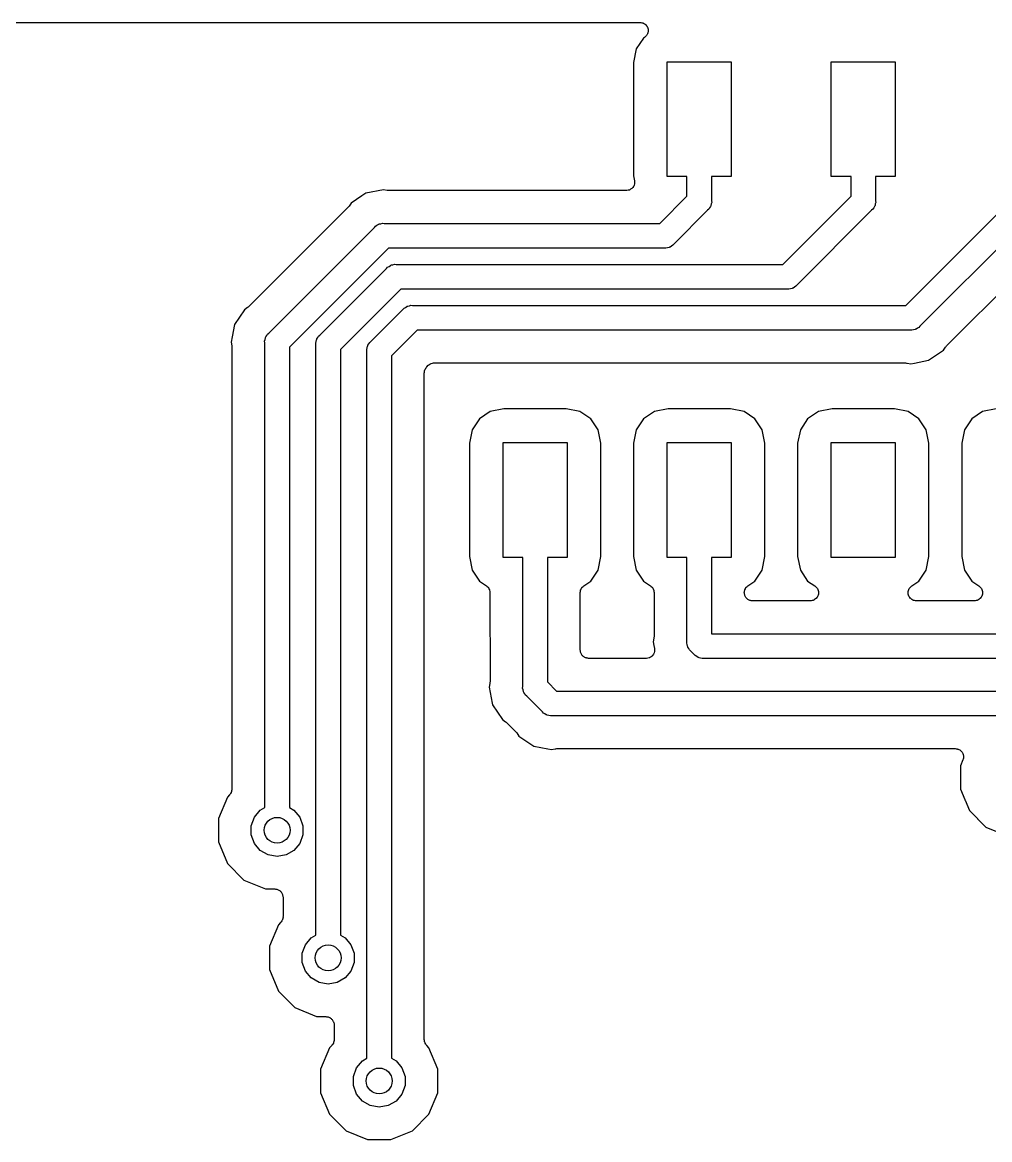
# Model space of a CAD drawing. Extents: x 40 to 164, y -163 to -60.
# Drawn here: x 96.2 to 111.18, y -105.56 to -88.27 of the extents above; entities that cross this region are included whole.
import ezdxf

# ---------------------------------------------------------------- set-up
doc = ezdxf.new("R2010")
doc.units = 0
doc.header["$MEASUREMENT"] = 0
doc.layers.add('BLACK', color=7, linetype='CONTINUOUS')

msp = doc.modelspace()

# ---------------------------------------------------------------- linework, layer by layer
at = {"layer": 'BLACK', "linetype": 'CONTINUOUS'}
for p, q in [((64.416, -88.265), (105.764, -88.265)), ((105.764, -88.265), (105.771, -88.2662)), ((105.771, -88.2662), (105.778, -88.2658)), ((105.778, -88.2658), (105.792, -88.27)), ((105.792, -88.27), (105.807, -88.2727)), ((105.807, -88.2727), (105.813, -88.2761)), ((105.813, -88.2761), (105.82, -88.2781)), ((105.82, -88.2781), (105.832, -88.2871)), ((105.832, -88.2871), (105.846, -88.2947)), ((105.846, -88.2947), (105.85, -88.3001)), ((105.85, -88.3001), (105.856, -88.3042)), ((105.856, -88.3042), (105.864, -88.3168)), ((105.864, -88.3168), (105.874, -88.3285)), ((105.874, -88.3285), (105.876, -88.3351)), ((105.876, -88.3351), (105.88, -88.3408)), ((105.88, -88.3408), (105.884, -88.3556)), ((105.884, -88.3556), (105.889, -88.3699)), ((105.818, -88.5084), (105.706, -88.6764)), ((105.835, -88.4976), (105.818, -88.5084)), ((105.84, -88.4928), (105.835, -88.4976)), ((105.846, -88.4893), (105.84, -88.4928)), ((105.855, -88.4776), (105.846, -88.4893)), ((105.866, -88.4671), (105.855, -88.4776)), ((105.869, -88.4608), (105.866, -88.4671)), ((105.874, -88.4555), (105.869, -88.4608)), ((105.879, -88.4412), (105.874, -88.4555)), ((105.886, -88.4275), (105.879, -88.4412)), ((105.887, -88.4206), (105.886, -88.4275)), ((105.889, -88.4141), (105.887, -88.4206)), ((105.889, -88.3699), (105.889, -88.3769)), ((105.889, -88.3769), (105.891, -88.3837)), ((105.891, -88.3837), (105.889, -88.3988)), ((105.889, -88.3988), (105.889, -88.4141)), ((105.706, -88.6764), (105.664, -88.8871)), ((106.185, -90.6526), (106.185, -88.8746)), ((106.185, -88.8746), (107.175, -88.8746)), ((107.175, -88.8746), (107.175, -90.6526)), ((108.725, -90.6526), (108.725, -88.8746)), ((108.725, -88.8746), (109.715, -88.8746)), ((109.715, -88.8746), (109.715, -90.6526)), ((105.664, -88.8871), (105.664, -90.6401)), ((105.664, -90.6401), (105.68, -90.7167)), ((105.68, -90.7636), (105.673, -90.783)), ((105.68, -90.7167), (105.68, -90.7181)), ((105.68, -90.7181), (105.68, -90.7194)), ((105.68, -90.7194), (105.68, -90.7401)), ((105.68, -90.7401), (105.68, -90.7608)), ((105.68, -90.7608), (105.68, -90.7621)), ((105.68, -90.7621), (105.68, -90.7636)), ((106.49, -90.6526), (106.185, -90.6526)), ((106.49, -90.9547), (106.49, -90.6526)), ((107.175, -90.6526), (106.87, -90.6526)), ((106.87, -90.6526), (106.87, -91.0253)), ((109.03, -90.6526), (108.725, -90.6526)), ((109.03, -90.9547), (109.03, -90.6526)), ((109.715, -90.6526), (109.41, -90.6526)), ((109.41, -90.6526), (109.41, -91.0253)), ((101.46, -90.9504), (101.291, -91.0634)), ((101.522, -90.909), (101.46, -90.9504)), ((101.46, -90.9504), (101.46, -90.9504)), ((101.794, -90.8548), (101.522, -90.909)), ((101.851, -90.8661), (101.794, -90.8548)), ((101.863, -90.8663), (101.851, -90.8661)), ((101.876, -90.8685), (101.863, -90.8663)), ((105.555, -90.8685), (101.876, -90.8685)), ((105.556, -90.8683), (105.555, -90.8685)), ((105.558, -90.8685), (105.556, -90.8683)), ((105.578, -90.8644), (105.558, -90.8685)), ((105.598, -90.8608), (105.578, -90.8644)), ((105.6, -90.8601), (105.598, -90.8608)), ((105.601, -90.8599), (105.6, -90.8601)), ((105.619, -90.8491), (105.601, -90.8599)), ((105.637, -90.8388), (105.619, -90.8491)), ((105.639, -90.837), (105.637, -90.8377)), ((105.637, -90.8377), (105.637, -90.8388)), ((105.652, -90.8208), (105.639, -90.837)), ((105.665, -90.805), (105.652, -90.8208)), ((105.666, -90.8026), (105.665, -90.8037)), ((105.665, -90.8037), (105.665, -90.805)), ((105.673, -90.783), (105.666, -90.8026)), ((101.25, -91.1204), (101.243, -91.1306)), ((101.259, -91.1113), (101.25, -91.1204)), ((101.291, -91.0634), (101.259, -91.1113)), ((106.068, -91.3765), (106.49, -90.9547)), ((106.855, -91.1153), (106.841, -91.136)), ((106.858, -91.1071), (106.855, -91.1153)), ((106.862, -91.0998), (106.858, -91.1071)), ((106.866, -91.0749), (106.862, -91.0998)), ((106.873, -91.0505), (106.866, -91.0749)), ((106.87, -91.0253), (106.873, -91.0505)), ((107.973, -92.0115), (109.03, -90.9547)), ((109.395, -91.1154), (109.381, -91.1361)), ((109.398, -91.1071), (109.395, -91.1154)), ((109.402, -91.0998), (109.398, -91.1071)), ((109.406, -91.0749), (109.402, -91.0998)), ((109.413, -91.0505), (109.406, -91.0749)), ((109.41, -91.0253), (109.413, -91.0505)), ((109.878, -92.6465), (111.57, -90.9547)), ((101.243, -91.1306), (99.7096, -92.6639)), ((106.809, -91.1742), (106.287, -91.6958)), ((106.828, -91.1579), (106.809, -91.1742)), ((106.841, -91.136), (106.828, -91.1579)), ((109.349, -91.1742), (108.192, -92.3308)), ((109.368, -91.1579), (109.349, -91.1742)), ((109.381, -91.1361), (109.368, -91.1579)), ((111.889, -91.1742), (110.097, -92.9658)), ((100.017, -93.0747), (101.654, -91.4382)), ((101.654, -91.4382), (101.67, -91.4188)), ((101.67, -91.4188), (101.692, -91.4062)), ((101.692, -91.4062), (101.713, -91.3917)), ((101.713, -91.3917), (101.721, -91.3895)), ((101.721, -91.3895), (101.728, -91.3852)), ((101.728, -91.3852), (101.753, -91.3808)), ((101.753, -91.3808), (101.777, -91.3743)), ((101.777, -91.3743), (101.803, -91.3765)), ((101.803, -91.3765), (106.068, -91.3765)), ((110.508, -93.2734), (112.196, -91.585)), ((101.873, -91.7575), (100.337, -93.2942)), ((106.138, -91.7575), (101.873, -91.7575)), ((106.163, -91.7597), (106.138, -91.7575)), ((106.188, -91.7532), (106.163, -91.7597)), ((106.213, -91.7488), (106.188, -91.7532)), ((106.22, -91.7445), (106.213, -91.7488)), ((106.228, -91.7423), (106.22, -91.7445)), ((106.249, -91.7278), (106.228, -91.7423)), ((106.271, -91.7152), (106.249, -91.7278)), ((106.287, -91.6958), (106.271, -91.7152)), ((100.808, -93.1059), (101.84, -92.0732)), ((101.84, -92.0732), (101.857, -92.0538)), ((101.857, -92.0538), (101.879, -92.0412)), ((101.879, -92.0412), (101.899, -92.0267)), ((101.899, -92.0267), (101.907, -92.0245)), ((101.907, -92.0245), (101.915, -92.0202)), ((101.915, -92.0202), (101.94, -92.0158)), ((101.94, -92.0158), (101.964, -92.0093)), ((101.964, -92.0093), (101.989, -92.0115)), ((101.989, -92.0115), (107.973, -92.0115)), ((108.192, -92.3308), (108.176, -92.3502)), ((102.06, -92.3925), (101.127, -93.3254)), ((108.043, -92.3925), (102.06, -92.3925)), ((108.068, -92.3947), (108.043, -92.3925)), ((108.093, -92.3882), (108.068, -92.3947)), ((108.118, -92.3838), (108.093, -92.3882)), ((108.125, -92.3795), (108.118, -92.3838)), ((108.133, -92.3773), (108.125, -92.3795)), ((108.154, -92.3628), (108.133, -92.3773)), ((108.176, -92.3502), (108.154, -92.3628)), ((99.6903, -92.6797), (99.6424, -92.7117)), ((99.6994, -92.6711), (99.6903, -92.6797)), ((99.7096, -92.6639), (99.6994, -92.6711)), ((102.111, -92.6888), (102.133, -92.6762)), ((102.133, -92.6762), (102.153, -92.6617)), ((102.153, -92.6617), (102.161, -92.6595)), ((102.161, -92.6595), (102.169, -92.6552)), ((102.169, -92.6552), (102.194, -92.6508)), ((102.194, -92.6508), (102.218, -92.6443)), ((102.218, -92.6443), (102.243, -92.6465)), ((102.243, -92.6465), (109.878, -92.6465)), ((99.6424, -92.7117), (99.488, -92.9428)), ((101.598, -93.2044), (102.094, -92.7082)), ((102.094, -92.7082), (102.111, -92.6888)), ((99.488, -92.9428), (99.4505, -93.1314)), ((109.998, -93.0232), (109.973, -93.0297)), ((110.023, -93.0188), (109.998, -93.0232)), ((110.03, -93.0145), (110.023, -93.0188)), ((110.038, -93.0123), (110.03, -93.0145)), ((110.059, -92.9978), (110.038, -93.0123)), ((110.081, -92.9852), (110.059, -92.9978)), ((110.097, -92.9658), (110.081, -92.9852)), ((99.4505, -93.1314), (99.4338, -93.2153)), ((99.4505, -93.1314), (99.4505, -93.1314)), ((99.9533, -93.1985), (99.9598, -93.1741)), ((99.9598, -93.1741), (99.9642, -93.1492)), ((99.9642, -93.1492), (99.9685, -93.1418)), ((99.9685, -93.1418), (99.9707, -93.1336)), ((99.9707, -93.1336), (99.9852, -93.1129)), ((99.9852, -93.1129), (99.9978, -93.091)), ((99.9978, -93.091), (100.017, -93.0747)), ((100.75, -93.2052), (100.755, -93.1803)), ((100.755, -93.1803), (100.759, -93.173)), ((100.759, -93.173), (100.761, -93.1647)), ((100.761, -93.1647), (100.776, -93.144)), ((100.776, -93.144), (100.788, -93.1222)), ((100.788, -93.1222), (100.808, -93.1059)), ((102.314, -93.0275), (101.917, -93.4239)), ((109.948, -93.0275), (102.314, -93.0275)), ((109.973, -93.0297), (109.948, -93.0275)), ((99.4338, -93.2153), (99.4451, -93.2719)), ((99.4451, -93.2719), (99.4453, -93.2843)), ((99.4453, -93.2843), (99.4475, -93.2966)), ((99.4475, -93.2966), (99.4475, -100.13)), ((99.9555, -93.2236), (99.9533, -93.1985)), ((99.9555, -100.416), (99.9555, -93.2236)), ((100.337, -93.2942), (100.337, -100.416)), ((100.744, -93.2296), (100.75, -93.2052)), ((100.746, -93.2548), (100.744, -93.2296)), ((100.746, -101.583), (100.746, -93.2548)), ((101.127, -93.3254), (101.127, -102.391)), ((101.534, -93.3281), (101.541, -93.3037)), ((101.536, -93.3533), (101.534, -93.3281)), ((101.537, -103.488), (101.536, -93.3533)), ((101.541, -93.3037), (101.545, -93.2788)), ((101.545, -93.2788), (101.549, -93.2715)), ((101.549, -93.2715), (101.552, -93.2632)), ((101.552, -93.2632), (101.566, -93.2425)), ((101.566, -93.2425), (101.579, -93.2207)), ((101.579, -93.2207), (101.598, -93.2044)), ((110.229, -93.495), (110.46, -93.3406)), ((110.46, -93.3406), (110.492, -93.2927)), ((110.492, -93.2927), (110.501, -93.2836)), ((110.501, -93.2836), (110.508, -93.2734)), ((101.917, -93.4239), (101.917, -104.296)), ((102.529, -93.546), (102.533, -93.5432)), ((102.533, -93.5432), (102.55, -93.5403)), ((102.55, -93.5403), (102.566, -93.536)), ((102.566, -93.536), (102.571, -93.5365)), ((102.571, -93.5365), (102.577, -93.5355)), ((102.577, -93.5355), (109.875, -93.5355)), ((109.875, -93.5355), (109.888, -93.5377)), ((109.888, -93.5377), (109.9, -93.5379)), ((109.9, -93.5379), (109.957, -93.5492)), ((109.957, -93.5492), (110.013, -93.5379)), ((110.013, -93.5379), (110.229, -93.495)), ((110.013, -93.5379), (110.013, -93.5379)), ((102.425, -93.6869), (102.426, -93.6814)), ((102.425, -104.01), (102.425, -93.6869)), ((102.426, -93.6759), (102.43, -93.6598)), ((102.426, -93.6814), (102.426, -93.6759)), ((102.43, -93.6598), (102.433, -93.6435)), ((102.433, -93.6435), (102.436, -93.6387)), ((102.436, -93.6387), (102.437, -93.6333)), ((102.437, -93.6333), (102.447, -93.6197)), ((102.447, -93.6197), (102.455, -93.6053)), ((102.455, -93.6053), (102.459, -93.6017)), ((102.459, -93.6017), (102.463, -93.5971)), ((102.463, -93.5971), (102.487, -93.5727)), ((102.487, -93.5727), (102.492, -93.5695)), ((102.492, -93.5695), (102.495, -93.5652)), ((102.495, -93.5652), (102.51, -93.5569)), ((102.51, -93.5569), (102.523, -93.5474)), ((102.523, -93.5474), (102.529, -93.546)), ((103.278, -94.4012), (103.166, -94.5692)), ((103.446, -94.2889), (103.278, -94.4012)), ((103.657, -94.247), (103.446, -94.2889)), ((104.623, -94.247), (103.657, -94.247)), ((104.834, -94.2889), (104.623, -94.247)), ((105.002, -94.4012), (104.834, -94.2889)), ((105.114, -94.5692), (105.002, -94.4012)), ((105.818, -94.4012), (105.706, -94.5692)), ((105.986, -94.2889), (105.818, -94.4012)), ((106.197, -94.247), (105.986, -94.2889)), ((107.163, -94.247), (106.197, -94.247)), ((107.374, -94.2889), (107.163, -94.247)), ((107.542, -94.4012), (107.374, -94.2889)), ((107.654, -94.5692), (107.542, -94.4012)), ((108.358, -94.4012), (108.246, -94.5692)), ((108.526, -94.2889), (108.358, -94.4012)), ((108.737, -94.247), (108.526, -94.2889)), ((109.703, -94.247), (108.737, -94.247)), ((109.914, -94.2889), (109.703, -94.247)), ((110.082, -94.4012), (109.914, -94.2889)), ((110.194, -94.5692), (110.082, -94.4012)), ((110.898, -94.4012), (110.786, -94.5692)), ((111.066, -94.2889), (110.898, -94.4012)), ((111.277, -94.247), (111.066, -94.2889)), ((103.166, -94.5692), (103.124, -94.7799)), ((105.156, -94.7799), (105.114, -94.5692)), ((105.706, -94.5692), (105.664, -94.7799)), ((107.696, -94.7799), (107.654, -94.5692)), ((108.246, -94.5692), (108.204, -94.7799)), ((110.236, -94.7799), (110.194, -94.5692)), ((110.786, -94.5692), (110.744, -94.7799)), ((103.124, -94.7799), (103.124, -96.5329)), ((103.645, -96.5454), (103.645, -94.7674)), ((103.645, -94.7674), (104.635, -94.7674)), ((104.635, -94.7674), (104.635, -96.5454)), ((105.156, -96.5329), (105.156, -94.7799)), ((105.664, -94.7799), (105.664, -96.5329)), ((106.185, -96.5454), (106.185, -94.7674)), ((106.185, -94.7674), (107.175, -94.7674)), ((107.175, -94.7674), (107.175, -96.5454)), ((107.696, -96.5329), (107.696, -94.7799)), ((108.204, -94.7799), (108.204, -96.5329)), ((108.725, -96.5454), (108.725, -94.7674)), ((108.725, -94.7674), (109.715, -94.7674)), ((109.715, -94.7674), (109.715, -96.5454)), ((110.236, -96.5329), (110.236, -94.7799)), ((110.744, -94.7799), (110.744, -96.5329)), ((103.124, -96.5329), (103.166, -96.7436)), ((103.95, -96.5454), (103.645, -96.5454)), ((103.95, -98.5437), (103.95, -96.5454)), ((104.635, -96.5454), (104.331, -96.5454)), ((104.331, -96.5454), (104.331, -98.4731)), ((105.114, -96.7436), (105.156, -96.5329)), ((105.664, -96.5329), (105.706, -96.7436)), ((106.489, -96.5454), (106.185, -96.5454)), ((106.489, -97.4257), (106.489, -96.5454)), ((107.175, -96.5454), (106.87, -96.5454)), ((106.87, -96.5454), (106.87, -97.7265)), ((107.654, -96.7436), (107.696, -96.5329)), ((108.204, -96.5329), (108.246, -96.7436)), ((109.715, -96.5454), (108.725, -96.5454)), ((110.194, -96.7436), (110.236, -96.5329)), ((110.744, -96.5329), (110.786, -96.7436)), ((103.166, -96.7436), (103.278, -96.9116)), ((105.002, -96.9116), (105.114, -96.7436)), ((105.706, -96.7436), (105.818, -96.9116)), ((107.542, -96.9116), (107.654, -96.7436)), ((108.246, -96.7436), (108.358, -96.9116)), ((110.082, -96.9116), (110.194, -96.7436)), ((110.786, -96.7436), (110.898, -96.9116)), ((103.278, -96.9116), (103.385, -96.9829)), ((103.385, -96.9829), (103.398, -96.9953)), ((103.398, -96.9953), (103.412, -97.0068)), ((104.868, -97.0068), (104.882, -96.9953)), ((104.882, -96.9953), (104.895, -96.9829)), ((104.895, -96.9829), (105.002, -96.9116)), ((105.818, -96.9116), (105.925, -96.9829)), ((105.925, -96.9829), (105.938, -96.9953)), ((105.938, -96.9953), (105.952, -97.0068)), ((107.408, -97.0068), (107.422, -96.9953)), ((107.422, -96.9953), (107.435, -96.9829)), ((107.435, -96.9829), (107.542, -96.9116)), ((108.358, -96.9116), (108.47, -96.9859)), ((108.47, -96.9859), (108.475, -96.9907)), ((108.475, -96.9907), (108.481, -96.9942)), ((108.481, -96.9942), (108.49, -97.0059)), ((109.95, -97.0059), (109.959, -96.9942)), ((109.959, -96.9942), (109.965, -96.9907)), ((109.965, -96.9907), (109.97, -96.9859)), ((109.97, -96.9859), (110.082, -96.9116)), ((110.898, -96.9116), (111.01, -96.9859)), ((111.01, -96.9859), (111.015, -96.9907)), ((111.015, -96.9907), (111.021, -96.9942)), ((111.021, -96.9942), (111.03, -97.0059)), ((103.412, -97.0068), (103.414, -97.0105)), ((103.414, -97.0105), (103.417, -97.0134)), ((103.417, -97.0134), (103.425, -97.0295)), ((103.425, -97.0295), (103.434, -97.045)), ((103.434, -97.045), (103.435, -97.0492)), ((103.435, -97.0492), (103.436, -97.0529)), ((103.436, -97.0529), (103.438, -97.0708)), ((103.438, -97.0708), (103.441, -97.0885)), ((103.441, -97.0885), (103.442, -98.4707)), ((104.838, -97.0885), (104.842, -97.0708)), ((104.838, -97.9805), (104.838, -97.0885)), ((104.842, -97.0708), (104.844, -97.0529)), ((104.844, -97.0529), (104.845, -97.0492)), ((104.845, -97.0492), (104.846, -97.045)), ((104.846, -97.045), (104.855, -97.0295)), ((104.855, -97.0295), (104.863, -97.0134)), ((104.863, -97.0134), (104.866, -97.0105)), ((104.866, -97.0105), (104.868, -97.0068)), ((105.952, -97.0068), (105.954, -97.0105)), ((105.954, -97.0105), (105.957, -97.0134)), ((105.957, -97.0134), (105.965, -97.0295)), ((105.965, -97.0295), (105.974, -97.045)), ((105.974, -97.045), (105.975, -97.0492)), ((105.975, -97.0492), (105.976, -97.0529)), ((105.976, -97.0529), (105.978, -97.0708)), ((105.978, -97.0708), (105.981, -97.0885)), ((105.981, -97.0885), (105.981, -97.7722)), ((107.378, -97.0885), (107.38, -97.0775)), ((107.378, -97.0915), (107.378, -97.0885)), ((107.379, -97.0945), (107.378, -97.0915)), ((107.379, -97.0968), (107.379, -97.0945)), ((107.38, -97.1036), (107.379, -97.0968)), ((107.38, -97.0694), (107.382, -97.0642)), ((107.38, -97.0775), (107.38, -97.0694)), ((107.38, -97.1136), (107.38, -97.1036)), ((107.384, -97.124), (107.38, -97.1136)), ((107.382, -97.0642), (107.384, -97.0529)), ((107.384, -97.0529), (107.385, -97.0492)), ((107.386, -97.1349), (107.384, -97.124)), ((107.385, -97.0492), (107.386, -97.045)), ((107.386, -97.045), (107.395, -97.0303)), ((107.392, -97.1446), (107.386, -97.1349)), ((107.396, -97.155), (107.392, -97.1446)), ((107.395, -97.0303), (107.396, -97.028)), ((107.396, -97.027), (107.403, -97.0134)), ((107.396, -97.028), (107.396, -97.027)), ((107.403, -97.1635), (107.396, -97.155)), ((107.403, -97.0134), (107.406, -97.0105)), ((107.408, -97.1731), (107.403, -97.1635)), ((107.406, -97.0105), (107.408, -97.0068)), ((107.417, -97.1803), (107.408, -97.1731)), ((108.49, -97.0059), (108.501, -97.0164)), ((108.499, -97.1667), (108.491, -97.1793)), ((108.509, -97.155), (108.499, -97.1667)), ((108.501, -97.0164), (108.505, -97.0227)), ((108.505, -97.0227), (108.509, -97.028)), ((108.509, -97.028), (108.514, -97.0423)), ((108.511, -97.1485), (108.509, -97.155)), ((108.515, -97.1426), (108.511, -97.1485)), ((108.514, -97.0423), (108.521, -97.056)), ((108.519, -97.1279), (108.515, -97.1426)), ((108.524, -97.1136), (108.519, -97.1279)), ((108.521, -97.056), (108.522, -97.0629)), ((108.522, -97.0629), (108.524, -97.0694)), ((108.524, -97.0694), (108.524, -97.0847)), ((108.524, -97.0847), (108.526, -97.0998)), ((108.526, -97.0998), (108.524, -97.1066)), ((108.524, -97.1066), (108.524, -97.1136)), ((109.914, -97.0998), (109.916, -97.0847)), ((109.916, -97.1066), (109.914, -97.0998)), ((109.916, -97.0694), (109.918, -97.0629)), ((109.916, -97.0847), (109.916, -97.0694)), ((109.916, -97.1136), (109.916, -97.1066)), ((109.921, -97.1279), (109.916, -97.1136)), ((109.918, -97.0629), (109.919, -97.056)), ((109.919, -97.056), (109.926, -97.0423)), ((109.925, -97.1427), (109.921, -97.1279)), ((109.929, -97.1484), (109.925, -97.1427)), ((109.926, -97.0423), (109.931, -97.028)), ((109.931, -97.155), (109.929, -97.1484)), ((109.931, -97.028), (109.935, -97.0227)), ((109.941, -97.1667), (109.931, -97.155)), ((109.935, -97.0227), (109.939, -97.0164)), ((109.939, -97.0164), (109.95, -97.0059)), ((109.949, -97.1793), (109.941, -97.1667)), ((111.03, -97.0059), (111.041, -97.0164)), ((111.039, -97.1667), (111.031, -97.1793)), ((111.049, -97.155), (111.039, -97.1667)), ((111.041, -97.0164), (111.045, -97.0227)), ((111.045, -97.0227), (111.049, -97.028)), ((111.049, -97.028), (111.054, -97.0423)), ((111.051, -97.1484), (111.049, -97.155)), ((111.055, -97.1427), (111.051, -97.1484)), ((111.054, -97.0423), (111.061, -97.056)), ((111.059, -97.1279), (111.055, -97.1427)), ((111.064, -97.1136), (111.059, -97.1279)), ((111.061, -97.056), (111.062, -97.0629)), ((111.062, -97.0629), (111.064, -97.0694)), ((111.064, -97.0694), (111.064, -97.0847)), ((111.064, -97.0847), (111.066, -97.0998)), ((111.066, -97.0998), (111.064, -97.1066)), ((111.064, -97.1066), (111.064, -97.1136)), ((107.424, -97.1888), (107.417, -97.1803)), ((107.433, -97.1943), (107.424, -97.1888)), ((107.442, -97.2015), (107.433, -97.1943)), ((107.452, -97.2053), (107.442, -97.2015)), ((107.462, -97.2108), (107.452, -97.2053)), ((107.473, -97.2128), (107.462, -97.2108)), ((107.483, -97.2166), (107.473, -97.2128)), ((107.495, -97.2166), (107.483, -97.2166)), ((107.505, -97.2185), (107.495, -97.2166)), ((108.399, -97.2185), (107.505, -97.2185)), ((108.406, -97.2173), (108.399, -97.2185)), ((108.413, -97.2177), (108.406, -97.2173)), ((108.427, -97.2135), (108.413, -97.2177)), ((108.442, -97.2108), (108.427, -97.2135)), ((108.449, -97.2074), (108.442, -97.2108)), ((108.455, -97.2054), (108.449, -97.2074)), ((108.467, -97.1964), (108.455, -97.2054)), ((108.481, -97.1888), (108.467, -97.1964)), ((108.485, -97.1834), (108.481, -97.1888)), ((108.491, -97.1793), (108.485, -97.1834)), ((109.955, -97.1834), (109.949, -97.1793)), ((109.959, -97.1888), (109.955, -97.1834)), ((109.973, -97.1964), (109.959, -97.1888)), ((109.985, -97.2054), (109.973, -97.1964)), ((109.991, -97.2074), (109.985, -97.2054)), ((109.998, -97.2108), (109.991, -97.2074)), ((110.013, -97.2135), (109.998, -97.2108)), ((110.027, -97.2177), (110.013, -97.2135)), ((110.034, -97.2173), (110.027, -97.2177)), ((110.041, -97.2185), (110.034, -97.2173)), ((110.939, -97.2185), (110.041, -97.2185)), ((110.946, -97.2173), (110.939, -97.2185)), ((110.953, -97.2177), (110.946, -97.2173)), ((110.967, -97.2135), (110.953, -97.2177)), ((110.982, -97.2108), (110.967, -97.2135)), ((110.989, -97.2074), (110.982, -97.2108)), ((110.995, -97.2054), (110.989, -97.2074)), ((111.007, -97.1964), (110.995, -97.2054)), ((111.021, -97.1888), (111.007, -97.1964)), ((111.025, -97.1834), (111.021, -97.1888)), ((111.031, -97.1793), (111.025, -97.1834)), ((106.489, -97.8452), (106.49, -97.4257)), ((106.49, -97.4257), (106.489, -97.4257)), ((105.979, -97.797), (105.968, -97.8535)), ((105.968, -97.8535), (105.979, -97.91)), ((105.981, -97.7722), (105.979, -97.7845)), ((105.979, -97.7845), (105.979, -97.797)), ((106.487, -97.8704), (106.489, -97.8452)), ((106.87, -97.7265), (118.349, -97.7265)), ((104.84, -97.9914), (104.838, -97.9805)), ((104.84, -98.0026), (104.84, -97.9914)), ((104.844, -98.013), (104.84, -98.0026)), ((104.846, -98.0239), (104.844, -98.013)), ((104.852, -98.0336), (104.846, -98.0239)), ((104.856, -98.044), (104.852, -98.0336)), ((105.982, -98.022), (105.975, -98.0416)), ((105.979, -97.91), (105.979, -97.91)), ((105.979, -97.91), (105.988, -97.9557)), ((105.989, -98.0026), (105.982, -98.022)), ((105.988, -97.9557), (105.988, -97.9571)), ((105.988, -97.9571), (105.989, -97.9584)), ((105.989, -97.9584), (105.989, -97.9791)), ((105.989, -97.9791), (105.989, -97.9998)), ((105.989, -97.9998), (105.989, -98.0011)), ((105.989, -98.0011), (105.989, -98.0026)), ((106.494, -97.8948), (106.487, -97.8704)), ((106.498, -97.9197), (106.494, -97.8948)), ((106.502, -97.927), (106.498, -97.9197)), ((106.505, -97.9352), (106.502, -97.927)), ((106.519, -97.956), (106.505, -97.9352)), ((106.532, -97.9778), (106.519, -97.956)), ((106.551, -97.9941), (106.532, -97.9778)), ((106.603, -98.0458), (106.551, -97.9941)), ((104.863, -98.0525), (104.856, -98.044)), ((104.868, -98.0621), (104.863, -98.0525)), ((104.877, -98.0693), (104.868, -98.0621)), ((104.884, -98.0778), (104.877, -98.0693)), ((104.893, -98.0833), (104.884, -98.0778)), ((104.902, -98.0905), (104.893, -98.0833)), ((104.912, -98.0943), (104.902, -98.0905)), ((104.922, -98.0998), (104.912, -98.0943)), ((104.933, -98.1018), (104.922, -98.0998)), ((104.943, -98.1056), (104.933, -98.1018)), ((104.955, -98.1056), (104.943, -98.1056)), ((104.965, -98.1075), (104.955, -98.1056)), ((105.864, -98.1075), (104.965, -98.1075)), ((105.865, -98.1073), (105.864, -98.1075)), ((105.866, -98.1075), (105.865, -98.1073)), ((105.887, -98.1034), (105.866, -98.1075)), ((105.907, -98.0998), (105.887, -98.1034)), ((105.908, -98.0991), (105.907, -98.0998)), ((105.91, -98.0989), (105.908, -98.0991)), ((105.927, -98.0881), (105.91, -98.0989)), ((105.945, -98.0778), (105.927, -98.0881)), ((105.946, -98.0767), (105.945, -98.0778)), ((105.947, -98.076), (105.946, -98.0767)), ((105.96, -98.0599), (105.947, -98.076)), ((105.974, -98.044), (105.96, -98.0599)), ((105.975, -98.0416), (105.974, -98.0427)), ((105.974, -98.0427), (105.974, -98.044)), ((106.619, -98.0652), (106.603, -98.0458)), ((106.641, -98.0778), (106.619, -98.0652)), ((106.662, -98.0923), (106.641, -98.0778)), ((106.67, -98.0945), (106.662, -98.0923)), ((106.677, -98.0988), (106.67, -98.0945)), ((106.702, -98.1032), (106.677, -98.0988)), ((106.727, -98.1097), (106.702, -98.1032)), ((106.752, -98.1075), (106.727, -98.1097)), ((118.419, -98.1075), (106.752, -98.1075)), ((103.439, -98.4955), (103.428, -98.552)), ((103.428, -98.552), (103.477, -98.8002)), ((103.442, -98.4707), (103.439, -98.483)), ((103.439, -98.483), (103.439, -98.4955)), ((103.947, -98.5689), (103.95, -98.5437)), ((104.331, -98.4731), (104.473, -98.6155)), ((103.954, -98.5933), (103.947, -98.5689)), ((103.958, -98.6182), (103.954, -98.5933)), ((103.962, -98.6255), (103.958, -98.6182)), ((103.965, -98.6337), (103.962, -98.6255)), ((103.979, -98.6545), (103.965, -98.6337)), ((103.992, -98.6763), (103.979, -98.6545)), ((104.011, -98.6926), (103.992, -98.6763)), ((104.253, -98.9348), (104.011, -98.6926)), ((104.473, -98.6155), (144.424, -98.6155)), ((103.477, -98.8002), (103.477, -98.8002)), ((103.477, -98.8002), (103.482, -98.8245)), ((103.482, -98.8245), (103.636, -99.0556)), ((103.636, -99.0556), (103.684, -99.0876)), ((104.27, -98.9542), (104.253, -98.9348)), ((104.292, -98.9668), (104.27, -98.9542)), ((104.312, -98.9813), (104.292, -98.9668)), ((104.32, -98.9835), (104.312, -98.9813)), ((104.328, -98.9878), (104.32, -98.9835)), ((104.353, -98.9922), (104.328, -98.9878)), ((104.377, -98.9987), (104.353, -98.9922)), ((104.402, -98.9965), (104.377, -98.9987)), ((144.424, -98.9965), (104.402, -98.9965)), ((103.684, -99.0876), (103.693, -99.0962)), ((103.693, -99.0962), (103.704, -99.1034)), ((103.704, -99.1034), (103.843, -99.2424)), ((103.843, -99.2424), (103.85, -99.2526)), ((103.85, -99.2526), (103.858, -99.2617)), ((103.858, -99.2617), (103.89, -99.3096)), ((103.89, -99.3096), (104.121, -99.464)), ((104.121, -99.464), (104.337, -99.5069)), ((104.337, -99.5069), (104.337, -99.5069)), ((104.337, -99.5069), (104.394, -99.5182)), ((104.394, -99.5182), (104.451, -99.5069)), ((104.451, -99.5069), (104.463, -99.5067)), ((104.463, -99.5067), (104.475, -99.5045)), ((104.475, -99.5045), (110.644, -99.5045)), ((110.644, -99.5045), (110.658, -99.5069)), ((110.658, -99.5069), (110.672, -99.5075)), ((110.672, -99.5075), (110.679, -99.5107)), ((110.679, -99.5107), (110.688, -99.5122)), ((110.688, -99.5122), (110.7, -99.5191)), ((110.7, -99.5191), (110.712, -99.5244)), ((110.712, -99.5244), (110.719, -99.53)), ((110.719, -99.53), (110.726, -99.5342)), ((110.726, -99.5342), (110.735, -99.5448)), ((110.735, -99.5448), (110.745, -99.5542)), ((110.745, -99.5542), (110.749, -99.5616)), ((110.749, -99.5616), (110.754, -99.568)), ((110.754, -99.568), (110.759, -99.581)), ((110.759, -99.581), (110.765, -99.5933)), ((110.765, -99.5933), (110.766, -99.6016)), ((110.762, -99.6801), (110.725, -99.7684)), ((110.725, -99.7684), (110.725, -99.9445)), ((110.765, -99.6666), (110.762, -99.6801)), ((110.769, -99.6536), (110.765, -99.6666)), ((110.766, -99.6016), (110.769, -99.6094)), ((110.769, -99.6094), (110.769, -99.6233)), ((110.769, -99.6233), (110.771, -99.637)), ((110.771, -99.637), (110.769, -99.6452)), ((110.769, -99.6452), (110.769, -99.6536)), ((110.725, -99.9445), (110.724, -99.949)), ((110.724, -99.949), (110.725, -99.9535)), ((110.725, -99.9535), (110.725, -100.13)), ((99.3762, -100.254), (99.238, -100.587)), ((99.4103, -100.22), (99.3762, -100.254)), ((99.4135, -100.215), (99.4103, -100.22)), ((99.4178, -100.211), (99.4135, -100.215)), ((99.4261, -100.197), (99.4178, -100.211)), ((99.4356, -100.183), (99.4261, -100.197)), ((99.437, -100.178), (99.4356, -100.183)), ((99.4398, -100.173), (99.437, -100.178)), ((99.4427, -100.157), (99.4398, -100.173)), ((99.447, -100.141), (99.4427, -100.157)), ((99.4475, -100.13), (99.4465, -100.135)), ((99.4465, -100.135), (99.447, -100.141)), ((110.725, -100.13), (110.792, -100.292)), ((99.7942, -100.565), (99.8849, -100.457)), ((99.8849, -100.457), (99.9555, -100.416)), ((100.337, -100.416), (100.407, -100.457)), ((100.407, -100.457), (100.498, -100.565)), ((110.792, -100.292), (110.793, -100.297)), ((110.793, -100.297), (110.796, -100.301)), ((110.796, -100.301), (110.863, -100.463)), ((99.238, -100.587), (99.238, -100.949)), ((99.746, -100.697), (99.7942, -100.565)), ((100.498, -100.565), (100.546, -100.697)), ((110.863, -100.463), (110.988, -100.588)), ((110.988, -100.588), (110.99, -100.592)), ((110.99, -100.592), (110.994, -100.594)), ((110.994, -100.594), (111.119, -100.719)), ((99.746, -100.839), (99.746, -100.697)), ((100.546, -100.697), (100.546, -100.839)), ((111.119, -100.719), (111.281, -100.786)), ((99.238, -100.949), (99.3762, -101.282)), ((99.7942, -100.971), (99.746, -100.839)), ((99.8849, -101.079), (99.7942, -100.971)), ((100.498, -100.971), (100.407, -101.079)), ((100.546, -100.839), (100.498, -100.971)), ((100.007, -101.15), (99.8849, -101.079)), ((100.146, -101.174), (100.007, -101.15)), ((100.285, -101.15), (100.146, -101.174)), ((100.407, -101.079), (100.285, -101.15)), ((99.3762, -101.282), (99.6317, -101.538)), ((99.6317, -101.538), (99.9654, -101.676)), ((100.746, -102.391), (100.746, -101.583)), ((100.746, -101.583), (100.746, -101.583)), ((99.9654, -101.676), (100.111, -101.676)), ((100.111, -101.676), (100.122, -101.678)), ((100.122, -101.678), (100.133, -101.678)), ((100.133, -101.678), (100.143, -101.682)), ((100.143, -101.682), (100.154, -101.684)), ((100.154, -101.684), (100.164, -101.689)), ((100.164, -101.689), (100.174, -101.693)), ((100.174, -101.693), (100.183, -101.7)), ((100.183, -101.7), (100.193, -101.706)), ((100.193, -101.706), (100.2, -101.714)), ((100.2, -101.714), (100.208, -101.721)), ((100.208, -101.721), (100.214, -101.731)), ((100.214, -101.731), (100.221, -101.739)), ((100.221, -101.739), (100.225, -101.75)), ((100.225, -101.75), (100.23, -101.76)), ((100.23, -101.76), (100.232, -101.771)), ((100.232, -101.771), (100.236, -101.781)), ((100.236, -101.781), (100.236, -101.792)), ((100.236, -101.792), (100.238, -101.803)), ((100.238, -101.803), (100.238, -102.105)), ((100.208, -102.186), (100.204, -102.19)), ((100.217, -102.172), (100.208, -102.186)), ((100.226, -102.158), (100.217, -102.172)), ((100.228, -102.153), (100.226, -102.158)), ((100.23, -102.148), (100.228, -102.153)), ((100.233, -102.132), (100.23, -102.148)), ((100.238, -102.116), (100.233, -102.132)), ((100.238, -102.105), (100.237, -102.11)), ((100.237, -102.11), (100.238, -102.116)), ((100.167, -102.229), (100.028, -102.562)), ((100.201, -102.195), (100.167, -102.229)), ((100.204, -102.19), (100.201, -102.195)), ((100.585, -102.54), (100.675, -102.432)), ((100.675, -102.432), (100.746, -102.391)), ((101.127, -102.391), (101.198, -102.432)), ((101.198, -102.432), (101.288, -102.54)), ((100.028, -102.562), (100.028, -102.924)), ((100.536, -102.672), (100.585, -102.54)), ((100.536, -102.814), (100.536, -102.672)), ((101.288, -102.54), (101.337, -102.672)), ((101.337, -102.672), (101.337, -102.814)), ((100.585, -102.946), (100.536, -102.814)), ((101.337, -102.814), (101.288, -102.946)), ((100.028, -102.924), (100.167, -103.257)), ((100.675, -103.054), (100.585, -102.946)), ((100.798, -103.125), (100.675, -103.054)), ((101.198, -103.054), (101.075, -103.125)), ((101.288, -102.946), (101.198, -103.054)), ((100.936, -103.149), (100.798, -103.125)), ((101.075, -103.125), (100.936, -103.149)), ((100.167, -103.257), (100.422, -103.513)), ((100.422, -103.513), (100.756, -103.651)), ((101.537, -104.296), (101.536, -103.488)), ((101.536, -103.488), (101.537, -103.488)), ((100.756, -103.651), (100.901, -103.651)), ((100.901, -103.651), (100.912, -103.653)), ((100.912, -103.653), (100.924, -103.653)), ((100.924, -103.653), (100.934, -103.657)), ((100.934, -103.657), (100.945, -103.659)), ((100.945, -103.659), (100.955, -103.664)), ((100.955, -103.664), (100.965, -103.668)), ((100.965, -103.668), (100.974, -103.675)), ((100.974, -103.675), (100.983, -103.681)), ((100.983, -103.681), (100.99, -103.689)), ((100.99, -103.689), (100.999, -103.696)), ((100.999, -103.696), (101.004, -103.706)), ((101.004, -103.706), (101.011, -103.715)), ((101.011, -103.715), (101.015, -103.725)), ((101.015, -103.725), (101.021, -103.735)), ((101.021, -103.735), (101.023, -103.746)), ((101.023, -103.746), (101.027, -103.756)), ((101.027, -103.756), (101.027, -103.767)), ((101.027, -103.767), (101.028, -103.778)), ((101.028, -103.778), (101.028, -104.01)), ((100.999, -104.091), (100.995, -104.095)), ((101.007, -104.077), (100.999, -104.091)), ((101.017, -104.063), (101.007, -104.077)), ((101.018, -104.058), (101.017, -104.063)), ((101.021, -104.053), (101.018, -104.058)), ((101.024, -104.037), (101.021, -104.053)), ((101.028, -104.021), (101.024, -104.037)), ((101.028, -104.01), (101.028, -104.015)), ((101.028, -104.015), (101.028, -104.021)), ((102.426, -104.015), (102.425, -104.01)), ((102.426, -104.021), (102.426, -104.015)), ((102.43, -104.037), (102.426, -104.021)), ((102.433, -104.053), (102.43, -104.037)), ((102.436, -104.058), (102.433, -104.053)), ((102.437, -104.063), (102.436, -104.058)), ((102.447, -104.077), (102.437, -104.063)), ((102.455, -104.091), (102.447, -104.077)), ((102.459, -104.095), (102.455, -104.091)), ((100.957, -104.134), (100.819, -104.467)), ((100.991, -104.1), (100.957, -104.134)), ((100.995, -104.095), (100.991, -104.1)), ((102.463, -104.1), (102.459, -104.095)), ((102.497, -104.134), (102.463, -104.1)), ((102.635, -104.467), (102.497, -104.134)), ((101.375, -104.445), (101.466, -104.337)), ((101.466, -104.337), (101.537, -104.296)), ((101.917, -104.296), (101.988, -104.337)), ((101.988, -104.337), (102.079, -104.445)), ((100.819, -104.467), (100.819, -104.829)), ((101.327, -104.577), (101.375, -104.445)), ((101.327, -104.719), (101.327, -104.577)), ((102.079, -104.445), (102.127, -104.577)), ((102.127, -104.577), (102.127, -104.719)), ((102.635, -104.829), (102.635, -104.467)), ((101.375, -104.851), (101.327, -104.719)), ((102.127, -104.719), (102.079, -104.851)), ((100.819, -104.829), (100.957, -105.162)), ((101.466, -104.959), (101.375, -104.851)), ((102.079, -104.851), (101.988, -104.959)), ((102.497, -105.162), (102.635, -104.829)), ((101.588, -105.03), (101.466, -104.959)), ((101.727, -105.054), (101.588, -105.03)), ((101.866, -105.03), (101.727, -105.054)), ((101.988, -104.959), (101.866, -105.03)), ((100.957, -105.162), (101.213, -105.418)), ((102.241, -105.418), (102.497, -105.162)), ((101.213, -105.418), (101.546, -105.556)), ((101.908, -105.556), (102.241, -105.418)), ((101.546, -105.556), (101.908, -105.556))]:
    msp.add_line(p, q, dxfattribs=at)
at = {"layer": 'BLACK'}
for centre in [(100.146, -100.768), (100.936, -102.743), (101.727, -104.648)]:
    msp.add_circle(centre, 0.2, dxfattribs=at)

doc.saveas('drawing.dxf')
